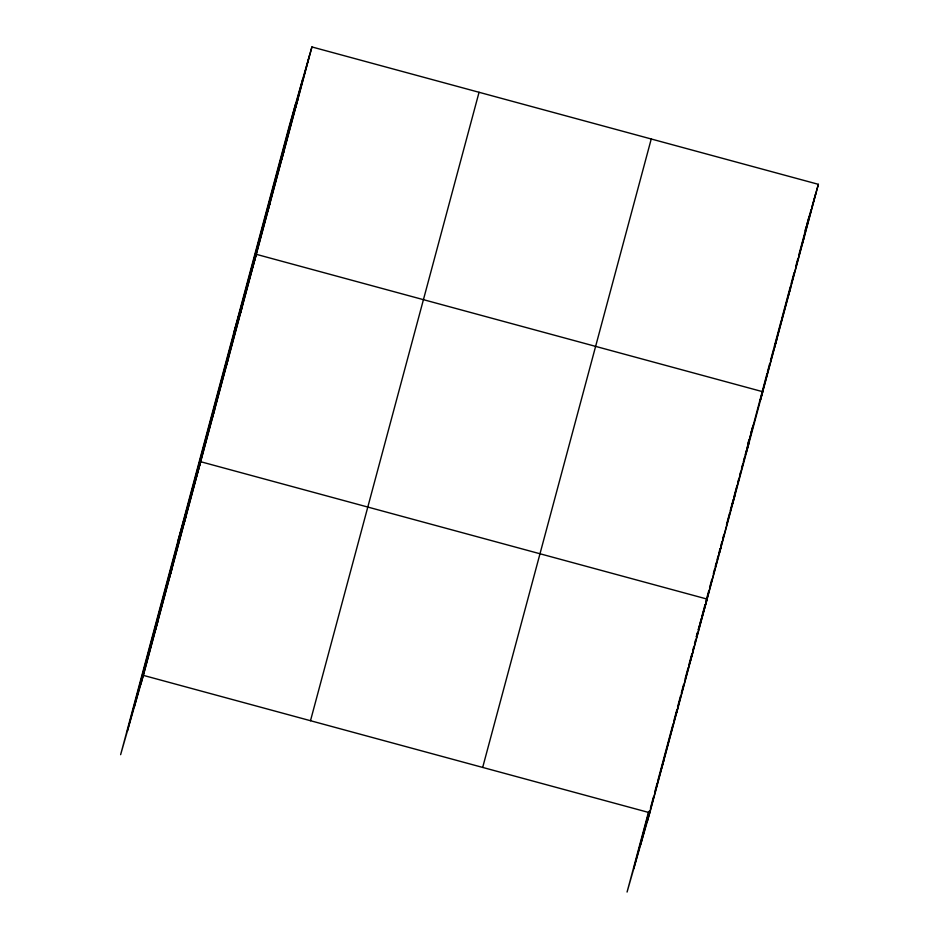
<?xml version="1.0" encoding="UTF-8"?>
<svg xmlns="http://www.w3.org/2000/svg" width="939" height="939" viewBox="0 0 939 939"><rect width="100%" height="100%" fill="white"/><g stroke="black" fill="none" stroke-linecap="round" stroke-linejoin="round"><path stroke-width="1.41" d="M127.305 731.411L295.867 102.973M134.171 707.431L302.745 79.005M140.85 684.167L309.412 55.741M311.936 46.95L289.2 126.237L120.626 754.674L143.362 675.376L311.936 46.95L818.374 184.326L649.8 812.763L627.064 892.05L648.556 811.93M310.492 720.718L479.054 92.28M482.681 767.421L651.243 138.995M633.731 868.786L649.189 811.155M640.609 844.818L649.659 811.073M650.41 808.268L653.427 797.023M654.941 791.401L657.194 782.962M657.957 780.145L673.04 723.922M673.791 721.117L676.808 709.861M677.559 707.055L680.575 695.811M681.327 692.994L683.592 684.566M685.106 678.944L688.123 667.699M688.874 664.882L691.89 653.638M692.642 650.821L693.78 646.607M694.531 643.802L695.658 639.576M696.409 636.771L697.548 632.557L696.304 636.783M698.299 629.74L699.426 625.538M700.177 622.733L701.304 618.531M702.055 615.738L705.06 604.528M705.811 601.723L708.828 590.514M709.579 587.708L711.832 579.304M713.335 573.694L714.462 569.492M715.213 566.687L716.34 562.484M717.091 559.679L718.218 555.477M718.969 552.672L720.096 548.47M720.847 545.676L721.974 541.463M722.725 538.669L723.863 534.467M726.493 524.655L729.497 513.445M730.249 510.64L733.253 499.431M734.005 496.625L737.009 485.416M737.761 482.611L738.887 478.409M739.639 475.615L740.777 471.401M741.528 468.608L742.655 464.394M743.406 461.601L744.533 457.399M745.284 454.593L746.411 450.391M747.162 447.586L749.04 440.579M749.792 437.774L753.172 425.167L750.719 433.63M767.081 373.323L718.875 554.632M767.456 371.914L769.71 363.51M770.461 360.705L773.478 349.496M774.229 346.702L781.365 320.07M781.741 318.673L790.392 286.442M791.143 283.637L794.148 272.427M795.65 266.829L797.904 258.425M798.655 255.619L809.183 216.381M647.276 821.543L718.499 556.029M788.032 296.806L760.226 400.495L762.738 391.716L256.312 254.328L233.576 333.627M788.408 295.409L815.85 193.117M295.515 107.586L298.027 98.795M281.606 159.43L284.118 150.639M267.697 211.275L270.221 202.484M239.879 314.964L242.403 306.173M225.97 366.809L228.494 358.029M212.061 418.653L214.585 409.874M177.941 541.005L200.676 461.718L707.114 599.094L698.311 629.776M183.833 523.915L186.356 515.135M169.501 577.332L172.025 568.553M155.17 630.75L157.693 621.958M805.134 230.478L806.355 226.252M807.153 223.435L811.143 209.538M811.93 206.803L818.374 184.326M801.941 244.962L804.465 236.17M788.396 295.55L790.556 288.015M774.135 348.651L776.647 339.859M747.89 443.501L749.099 439.276M746.317 452.34L748.841 443.56M732.408 504.184L734.932 495.405M718.863 554.785L721.023 547.249M690.271 661.291L692.782 652.511M675.939 714.708L678.463 705.928M661.608 768.125L664.131 759.346M143.362 675.376L649.8 812.763"/></g></svg>
